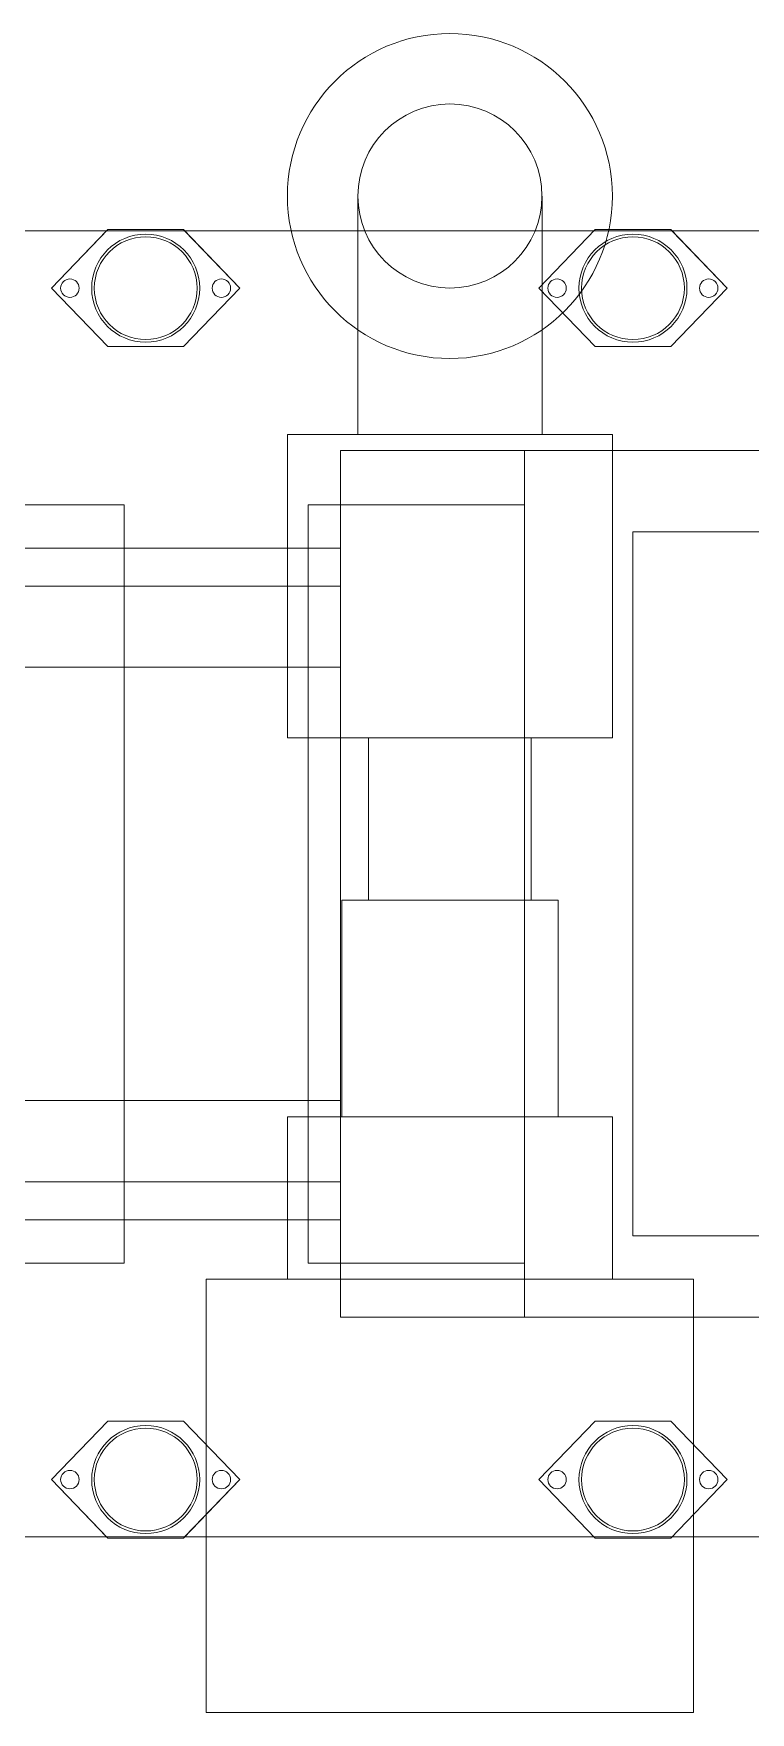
# Model space of a CAD drawing. Header units: inches. Extents: x -1128 to 651, y 96 to 845.
# Drawn here: x -971.354 to -970.756, y 704.72 to 706.121 of the extents above; entities that cross this region are included whole.
import ezdxf

# ---------------------------------------------------------------- set-up
doc = ezdxf.new("R2010")
doc.units = ezdxf.units.IN
doc.header["$MEASUREMENT"] = 0
doc.layers.add('硅胶总平面底图 工艺装置区', color=253, linetype='Continuous')

msp = doc.modelspace()

# ---------------------------------------------------------------- linework, layer by layer
at = {"layer": '硅胶总平面底图 工艺装置区', "color": 253, "linetype": 'Continuous', "lineweight": 0}
for p, q in [((-971.0837, 705.9851), (-971.0837, 705.8734)), ((-970.93, 705.8734), (-970.93, 705.9851)), ((-970.0334, 705.9561), (-972.0472, 705.9561)), ((-970.0334, 705.9561), (-972.0472, 705.9561)), ((-972.0427, 705.9561), (-971.1393, 705.9561)), ((-971.1393, 705.9561), (-972.0427, 705.9561)), ((-972.0427, 705.9561), (-971.1393, 705.9561)), ((-971.1393, 705.9561), (-972.0427, 705.9561)), ((-972.0427, 705.9561), (-971.1393, 705.9561)), ((-971.1393, 705.9561), (-972.0427, 705.9561)), ((-971.2925, 705.9571), (-971.3395, 705.9082)), ((-971.2934, 705.9561), (-971.3395, 705.9082)), ((-971.2925, 705.9571), (-971.2934, 705.9561)), ((-971.2925, 705.9571), (-971.2934, 705.9561)), ((-971.2925, 705.9571), (-971.2934, 705.9561)), ((-971.2292, 705.9571), (-971.2925, 705.9571)), ((-971.2292, 705.9571), (-971.2925, 705.9571)), ((-971.2292, 705.9571), (-971.2925, 705.9571)), ((-971.2292, 705.9571), (-971.2925, 705.9571)), ((-971.1822, 705.9082), (-971.2292, 705.9571)), ((-971.2283, 705.9561), (-971.2292, 705.9571)), ((-971.2283, 705.9561), (-971.2292, 705.9571)), ((-971.2283, 705.9561), (-971.2292, 705.9571)), ((-971.1822, 705.9082), (-971.2283, 705.9561)), ((-971.1393, 705.9561), (-970.8744, 705.9561)), ((-970.8744, 705.9561), (-971.1393, 705.9561)), ((-970.8857, 705.9571), (-970.9327, 705.9082)), ((-970.8857, 705.9571), (-970.9327, 705.9082)), ((-970.8742, 705.9571), (-970.8857, 705.9571)), ((-970.8225, 705.9571), (-970.8857, 705.9571)), ((-970.8744, 705.9561), (-970.0334, 705.9561)), ((-970.0334, 705.9561), (-970.8744, 705.9561)), ((-970.8744, 705.9561), (-970.0334, 705.9561)), ((-970.0334, 705.9561), (-970.8744, 705.9561)), ((-970.8225, 705.9571), (-970.8742, 705.9571)), ((-970.8225, 705.9571), (-970.8742, 705.9571)), ((-970.8225, 705.9571), (-970.8742, 705.9571)), ((-970.7755, 705.9082), (-970.8225, 705.9571)), ((-970.8216, 705.9561), (-970.8225, 705.9571)), ((-970.8216, 705.9561), (-970.8225, 705.9571)), ((-970.8216, 705.9561), (-970.8225, 705.9571)), ((-970.7755, 705.9082), (-970.8216, 705.9561)), ((-971.3395, 705.9082), (-971.2925, 705.8594)), ((-971.3395, 705.9082), (-971.2925, 705.8594)), ((-971.2292, 705.8594), (-971.1822, 705.9082)), ((-971.2292, 705.8594), (-971.1822, 705.9082)), ((-970.9327, 705.9082), (-970.8857, 705.8594)), ((-970.9327, 705.9082), (-970.8857, 705.8594)), ((-970.8225, 705.8594), (-970.7755, 705.9082)), ((-970.8225, 705.8594), (-970.7755, 705.9082)), ((-971.0837, 705.8734), (-971.0837, 705.7862)), ((-971.0837, 705.8734), (-971.0837, 705.7862)), ((-971.0837, 705.8734), (-971.0837, 705.7862)), ((-970.93, 705.7862), (-970.93, 705.8734)), ((-970.93, 705.7862), (-970.93, 705.8734)), ((-970.93, 705.7862), (-970.93, 705.8734)), ((-971.2925, 705.8594), (-971.2292, 705.8594)), ((-971.2925, 705.8594), (-971.2292, 705.8594)), ((-970.8857, 705.8594), (-970.8225, 705.8594)), ((-970.8857, 705.8594), (-970.8225, 705.8594)), ((-971.0069, 705.7862), (-971.1424, 705.7862)), ((-971.1424, 705.7862), (-970.8713, 705.7862)), ((-970.8713, 705.7862), (-971.1424, 705.7862)), ((-971.1424, 705.7862), (-971.0069, 705.7862)), ((-971.1424, 705.5331), (-971.1424, 705.7862)), ((-971.1424, 705.7862), (-970.8713, 705.7862)), ((-970.8713, 705.7862), (-971.1424, 705.7862)), ((-971.1424, 705.5331), (-971.1424, 705.7862)), ((-971.1424, 705.7862), (-970.8713, 705.7862)), ((-970.8713, 705.7862), (-971.1424, 705.7862)), ((-971.1424, 705.5331), (-971.1424, 705.7862)), ((-970.93, 705.7862), (-971.0837, 705.7862)), ((-970.93, 705.7862), (-971.0837, 705.7862)), ((-970.8713, 705.7862), (-971.0069, 705.7862)), ((-971.0069, 705.7862), (-970.8713, 705.7862)), ((-970.8713, 705.5331), (-970.8713, 705.7862)), ((-970.8713, 705.5331), (-970.8713, 705.7862)), ((-970.8713, 705.5331), (-970.8713, 705.7862)), ((-970.9445, 705.7726), (-971.0982, 705.7726)), ((-970.9445, 705.7726), (-971.0982, 705.7726)), ((-971.0982, 705.7726), (-970.9445, 705.7726)), ((-971.0982, 705.7726), (-970.9445, 705.7726)), ((-971.0982, 705.0495), (-971.0982, 705.7726)), ((-971.0982, 705.0495), (-971.0982, 705.7726)), ((-971.0982, 705.7726), (-971.0982, 705.0495)), ((-971.0982, 705.7726), (-971.0982, 705.0495)), ((-970.9445, 705.7726), (-970.9445, 705.0495)), ((-970.9445, 705.7726), (-970.9445, 705.0495)), ((-970.9445, 705.7726), (-970.9445, 705.7274)), ((-970.9445, 705.7726), (-970.9445, 705.7274)), ((-970.9445, 705.0495), (-970.9445, 705.7726)), ((-970.9445, 705.0495), (-970.9445, 705.7726)), ((-970.9445, 705.7726), (-969.4983, 705.7726)), ((-970.9445, 705.7726), (-969.4983, 705.7726)), ((-970.8713, 705.7726), (-970.9445, 705.7726)), ((-970.8713, 705.7726), (-970.9445, 705.7726)), ((-969.6674, 705.7726), (-970.8713, 705.7726)), ((-969.6674, 705.7726), (-970.8713, 705.7726)), ((-969.6674, 705.7726), (-970.8713, 705.7726)), ((-969.6674, 705.7726), (-970.8713, 705.7726)), ((-971.9568, 705.7274), (-971.2789, 705.7274)), ((-971.9568, 705.7274), (-971.2789, 705.7274)), ((-971.2789, 705.7274), (-971.9568, 705.7274)), ((-971.2789, 705.7274), (-971.9568, 705.7274)), ((-971.2789, 705.7274), (-971.9568, 705.7274)), ((-971.2789, 705.7274), (-971.9568, 705.7274)), ((-971.2789, 705.7274), (-971.9568, 705.7274)), ((-971.2789, 705.7274), (-971.9568, 705.7274)), ((-971.2789, 705.0947), (-971.2789, 705.7274)), ((-971.2789, 705.0947), (-971.2789, 705.7274)), ((-971.2789, 705.7274), (-971.2789, 705.0947)), ((-971.2789, 705.7274), (-971.2789, 705.0947)), ((-971.2789, 705.0947), (-971.2789, 705.7274)), ((-971.2789, 705.0947), (-971.2789, 705.7274)), ((-971.2789, 705.0947), (-971.2789, 705.7274)), ((-971.2789, 705.0947), (-971.2789, 705.7274)), ((-971.1253, 705.7274), (-970.9445, 705.7274)), ((-971.1253, 705.7274), (-970.9445, 705.7274)), ((-970.9445, 705.7274), (-971.1253, 705.7274)), ((-970.9445, 705.7274), (-971.1253, 705.7274)), ((-971.1253, 705.0947), (-971.1253, 705.7274)), ((-971.1253, 705.0947), (-971.1253, 705.7274)), ((-971.1253, 705.7274), (-971.1253, 705.5331)), ((-971.1253, 705.7274), (-971.1253, 705.5331)), ((-970.9445, 705.0947), (-970.9445, 705.7274)), ((-970.9445, 705.0947), (-970.9445, 705.7274)), ((-970.9445, 705.7274), (-970.9445, 705.0947)), ((-970.9445, 705.7274), (-970.9445, 705.0947)), ((-970.9445, 705.7274), (-970.9445, 705.0947)), ((-970.9445, 705.7274), (-970.9445, 705.0947)), ((-970.8541, 705.1173), (-970.8541, 705.7048)), ((-970.8541, 705.1173), (-970.8541, 705.7048)), ((-969.5887, 705.7048), (-970.8541, 705.7048)), ((-969.5887, 705.7048), (-970.8541, 705.7048)), ((-970.8541, 705.7048), (-969.5887, 705.7048)), ((-970.8541, 705.7048), (-969.5887, 705.7048)), ((-970.8541, 705.7048), (-970.8541, 705.1173)), ((-970.8541, 705.7048), (-970.8541, 705.1173)), ((-970.8541, 705.7048), (-970.8541, 705.1173)), ((-970.8541, 705.7048), (-970.8541, 705.1173)), ((-969.5887, 705.7048), (-970.8541, 705.7048)), ((-969.5887, 705.7048), (-970.8541, 705.7048)), ((-970.8541, 705.7048), (-970.8541, 705.1173)), ((-970.8541, 705.7048), (-970.8541, 705.1173)), ((-971.2789, 705.6912), (-971.9568, 705.6912)), ((-971.1424, 705.6912), (-971.2789, 705.6912)), ((-971.1424, 705.6912), (-971.2789, 705.6912)), ((-971.1424, 705.6912), (-971.2789, 705.6912)), ((-971.0982, 705.6912), (-971.1424, 705.6912)), ((-971.0982, 705.6912), (-971.0982, 705.1308)), ((-971.0982, 705.6912), (-971.0982, 705.1308)), ((-971.0982, 705.6596), (-971.9568, 705.6596)), ((-971.9568, 705.6596), (-971.0982, 705.6596)), ((-971.0982, 705.6596), (-971.0982, 705.1625)), ((-971.0982, 705.6596), (-971.0982, 705.1625)), ((-971.0982, 705.5918), (-971.0982, 705.6596)), ((-971.0982, 705.6596), (-971.0982, 705.5918)), ((-971.9568, 705.5918), (-971.0982, 705.5918)), ((-971.0982, 705.5918), (-971.9568, 705.5918)), ((-971.0982, 705.2303), (-971.0982, 705.5918)), ((-971.0982, 705.2303), (-971.0982, 705.5918)), ((-970.8713, 705.5331), (-971.1424, 705.5331)), ((-971.1424, 705.5331), (-971.0069, 705.5331)), ((-970.8713, 705.5331), (-971.1424, 705.5331)), ((-971.1424, 705.5331), (-971.0069, 705.5331)), ((-970.8713, 705.5331), (-971.1424, 705.5331)), ((-970.8713, 705.5331), (-971.1424, 705.5331)), ((-970.8713, 705.5331), (-971.1424, 705.5331)), ((-970.8713, 705.5331), (-971.1424, 705.5331)), ((-971.1253, 705.5331), (-971.1253, 705.2168)), ((-971.1253, 705.5331), (-971.1253, 705.2168)), ((-971.1253, 705.5331), (-971.1253, 705.2168)), ((-971.1253, 705.5331), (-971.1253, 705.2168)), ((-971.1253, 705.5331), (-971.1253, 705.2168)), ((-971.1253, 705.5331), (-971.1253, 705.2168)), ((-970.9391, 705.5331), (-971.0747, 705.5331)), ((-970.9391, 705.5331), (-971.0747, 705.5331)), ((-971.0747, 705.3976), (-971.0747, 705.5331)), ((-971.0747, 705.3976), (-971.0747, 705.5331)), ((-971.0747, 705.3976), (-971.0747, 705.5331)), ((-971.0069, 705.5331), (-970.8713, 705.5331)), ((-971.0069, 705.5331), (-970.8713, 705.5331)), ((-970.9391, 705.3976), (-970.9391, 705.5331)), ((-970.9391, 705.3976), (-970.9391, 705.5331)), ((-970.9391, 705.3976), (-970.9391, 705.5331)), ((-971.0069, 705.3976), (-971.0972, 705.3976)), ((-971.0972, 705.3976), (-970.9165, 705.3976)), ((-970.9165, 705.3976), (-971.0972, 705.3976)), ((-971.0972, 705.3976), (-971.0069, 705.3976)), ((-971.0972, 705.2168), (-971.0972, 705.3976)), ((-971.0972, 705.3976), (-970.9165, 705.3976)), ((-970.9165, 705.3976), (-971.0972, 705.3976)), ((-971.0972, 705.2168), (-971.0972, 705.3976)), ((-971.0972, 705.3976), (-970.9165, 705.3976)), ((-970.9165, 705.3976), (-971.0972, 705.3976)), ((-971.0972, 705.2168), (-971.0972, 705.3976)), ((-970.9391, 705.3976), (-971.0747, 705.3976)), ((-970.9391, 705.3976), (-971.0747, 705.3976)), ((-970.9165, 705.3976), (-971.0069, 705.3976)), ((-971.0069, 705.3976), (-970.9165, 705.3976)), ((-970.9165, 705.2168), (-970.9165, 705.3976)), ((-970.9165, 705.2168), (-970.9165, 705.3976)), ((-970.9165, 705.2168), (-970.9165, 705.3976)), ((-971.0982, 705.2303), (-971.9568, 705.2303)), ((-971.9568, 705.2303), (-971.0982, 705.2303)), ((-971.0982, 705.1625), (-971.0982, 705.2303)), ((-971.0982, 705.1625), (-971.0982, 705.2303)), ((-971.0069, 705.2168), (-971.1424, 705.2168)), ((-971.1424, 705.2168), (-970.8713, 705.2168)), ((-970.8713, 705.2168), (-971.1424, 705.2168)), ((-971.1424, 705.2168), (-971.0069, 705.2168)), ((-971.1424, 705.0812), (-971.1424, 705.2168)), ((-971.1424, 705.2168), (-970.8713, 705.2168)), ((-970.8713, 705.2168), (-971.1424, 705.2168)), ((-971.1424, 705.0812), (-971.1424, 705.2168)), ((-971.1424, 705.2168), (-970.8713, 705.2168)), ((-970.8713, 705.2168), (-971.1424, 705.2168)), ((-971.1424, 705.0812), (-971.1424, 705.2168)), ((-971.1253, 705.2168), (-971.1253, 705.0947)), ((-971.1253, 705.2168), (-971.1253, 705.0947)), ((-970.9165, 705.2168), (-971.0972, 705.2168)), ((-970.9165, 705.2168), (-971.0972, 705.2168)), ((-970.8713, 705.2168), (-971.0069, 705.2168)), ((-971.0069, 705.2168), (-970.8713, 705.2168)), ((-970.8713, 705.0812), (-970.8713, 705.2168)), ((-970.8713, 705.0812), (-970.8713, 705.2168)), ((-970.8713, 705.0812), (-970.8713, 705.2168)), ((-971.9568, 705.1625), (-971.0982, 705.1625)), ((-971.0982, 705.1625), (-971.9568, 705.1625)), ((-971.2789, 705.1308), (-971.9568, 705.1308)), ((-971.1424, 705.1308), (-971.2789, 705.1308)), ((-971.1424, 705.1308), (-971.2789, 705.1308)), ((-971.1424, 705.1308), (-971.2789, 705.1308)), ((-971.0982, 705.1308), (-971.1424, 705.1308)), ((-970.8541, 705.1173), (-970.4917, 705.1173)), ((-970.8541, 705.1173), (-970.4917, 705.1173)), ((-969.5887, 705.1173), (-970.8541, 705.1173)), ((-969.5887, 705.1173), (-970.8541, 705.1173)), ((-970.8541, 705.1173), (-970.4917, 705.1173)), ((-970.8541, 705.1173), (-970.4917, 705.1173)), ((-971.9568, 705.0947), (-971.2789, 705.0947)), ((-971.9568, 705.0947), (-971.2789, 705.0947)), ((-971.2789, 705.0947), (-971.9568, 705.0947)), ((-971.2789, 705.0947), (-971.9568, 705.0947)), ((-971.9568, 705.0947), (-971.2789, 705.0947)), ((-971.9568, 705.0947), (-971.2789, 705.0947)), ((-971.9568, 705.0947), (-971.2789, 705.0947)), ((-971.9568, 705.0947), (-971.2789, 705.0947)), ((-970.9445, 705.0947), (-971.1253, 705.0947)), ((-970.9445, 705.0947), (-971.1253, 705.0947)), ((-971.1253, 705.0947), (-970.9445, 705.0947)), ((-971.1253, 705.0947), (-970.9445, 705.0947)), ((-970.9445, 705.0947), (-970.9445, 705.0495)), ((-970.9445, 705.0947), (-970.9445, 705.0495)), ((-971.0069, 705.0812), (-971.2102, 705.0812)), ((-971.2102, 705.0812), (-970.8035, 705.0812)), ((-970.8035, 705.0812), (-971.2102, 705.0812)), ((-971.2102, 705.0812), (-971.0069, 705.0812)), ((-971.2102, 704.7197), (-971.2102, 705.0812)), ((-971.2102, 705.0812), (-970.8035, 705.0812)), ((-970.8035, 705.0812), (-971.2102, 705.0812)), ((-971.2102, 704.7197), (-971.2102, 705.0812)), ((-971.2102, 705.0812), (-970.8035, 705.0812)), ((-970.8035, 705.0812), (-971.2102, 705.0812)), ((-971.2102, 704.7197), (-971.2102, 705.0812)), ((-970.8713, 705.0812), (-971.1424, 705.0812)), ((-970.8713, 705.0812), (-971.1424, 705.0812)), ((-970.8035, 705.0812), (-971.0069, 705.0812)), ((-971.0069, 705.0812), (-970.8035, 705.0812)), ((-970.8035, 704.7197), (-970.8035, 705.0812)), ((-970.8035, 704.7197), (-970.8035, 705.0812)), ((-970.8035, 704.7197), (-970.8035, 705.0812)), ((-970.9445, 705.0495), (-971.0982, 705.0495)), ((-970.9445, 705.0495), (-971.0982, 705.0495)), ((-971.0982, 705.0495), (-970.9445, 705.0495)), ((-971.0982, 705.0495), (-970.9445, 705.0495)), ((-969.4983, 705.0495), (-970.9445, 705.0495)), ((-969.4983, 705.0495), (-970.9445, 705.0495)), ((-970.9445, 705.0495), (-970.8035, 705.0495)), ((-970.9445, 705.0495), (-970.8035, 705.0495)), ((-970.8035, 705.0495), (-970.4917, 705.0495)), ((-970.8035, 705.0495), (-970.4917, 705.0495)), ((-970.8035, 705.0495), (-970.4917, 705.0495)), ((-970.8035, 705.0495), (-970.4917, 705.0495)), ((-971.2925, 704.9628), (-971.3395, 704.914)), ((-971.2925, 704.9628), (-971.3395, 704.914)), ((-971.2292, 704.9628), (-971.2925, 704.9628)), ((-971.2292, 704.9628), (-971.2925, 704.9628)), ((-971.1822, 704.914), (-971.2292, 704.9628)), ((-971.1822, 704.914), (-971.2292, 704.9628)), ((-970.8857, 704.9628), (-970.9327, 704.914)), ((-970.8857, 704.9628), (-970.9327, 704.914)), ((-970.8225, 704.9628), (-970.8857, 704.9628)), ((-970.8225, 704.9628), (-970.8857, 704.9628)), ((-970.7755, 704.914), (-970.8225, 704.9628)), ((-970.7755, 704.914), (-970.8225, 704.9628)), ((-971.3395, 704.914), (-971.2934, 704.8661)), ((-971.3395, 704.914), (-971.2925, 704.8652)), ((-971.2292, 704.8652), (-971.1822, 704.914)), ((-971.2283, 704.8661), (-971.1822, 704.914)), ((-970.9327, 704.914), (-970.8857, 704.8652)), ((-970.9327, 704.914), (-970.8857, 704.8652)), ((-970.8225, 704.8652), (-970.7755, 704.914)), ((-970.8225, 704.8652), (-970.7755, 704.914)), ((-972.0472, 704.8661), (-970.0334, 704.8661)), ((-970.0334, 704.8661), (-972.0472, 704.8661)), ((-971.2102, 704.8661), (-971.9701, 704.8661)), ((-971.2102, 704.8661), (-971.9701, 704.8661)), ((-971.2102, 704.8661), (-971.9701, 704.8661)), ((-971.2102, 704.8661), (-971.9701, 704.8661)), ((-971.2102, 704.8661), (-971.9701, 704.8661)), ((-971.2102, 704.8661), (-971.9701, 704.8661)), ((-971.2934, 704.8661), (-971.2925, 704.8652)), ((-971.2934, 704.8661), (-971.2925, 704.8652)), ((-971.2934, 704.8661), (-971.2925, 704.8652)), ((-971.2925, 704.8652), (-971.2292, 704.8652)), ((-971.2925, 704.8652), (-971.2292, 704.8652)), ((-971.2925, 704.8652), (-971.2292, 704.8652)), ((-971.2925, 704.8652), (-971.2292, 704.8652)), ((-971.2292, 704.8652), (-971.2283, 704.8661)), ((-971.2292, 704.8652), (-971.2283, 704.8661)), ((-971.2292, 704.8652), (-971.2283, 704.8661)), ((-970.8035, 704.8661), (-971.2102, 704.8661)), ((-970.8035, 704.8661), (-971.2102, 704.8661)), ((-970.8857, 704.8652), (-970.8225, 704.8652)), ((-970.8857, 704.8652), (-970.8225, 704.8652)), ((-970.0334, 704.8661), (-970.8035, 704.8661)), ((-970.0334, 704.8661), (-970.8035, 704.8661)), ((-970.0334, 704.8661), (-970.8035, 704.8661)), ((-970.0334, 704.8661), (-970.8035, 704.8661)), ((-970.8035, 704.7197), (-971.2102, 704.7197)), ((-971.2102, 704.7197), (-971.0069, 704.7197)), ((-970.8035, 704.7197), (-971.2102, 704.7197)), ((-971.2102, 704.7197), (-971.0069, 704.7197)), ((-970.8035, 704.7197), (-971.2102, 704.7197)), ((-970.8035, 704.7197), (-971.2102, 704.7197)), ((-970.8035, 704.7197), (-971.2102, 704.7197)), ((-970.8035, 704.7197), (-971.2102, 704.7197)), ((-971.0069, 704.7197), (-970.8035, 704.7197)), ((-971.0069, 704.7197), (-970.8035, 704.7197))]:
    msp.add_line(p, q, dxfattribs=at)
for centre, radius in [((-971.0069, 705.9851), 0.1356), ((-971.0069, 705.9851), 0.1356), ((-971.0069, 705.9851), 0.1356), ((-971.0069, 705.9851), 0.1356), ((-971.0069, 705.9851), 0.1356), ((-971.0069, 705.9851), 0.1356), ((-971.0069, 705.9851), 0.1356), ((-971.0069, 705.9851), 0.1356), ((-971.0069, 705.9851), 0.0768), ((-971.0069, 705.9851), 0.0768), ((-971.2608, 705.9082), 0.0451), ((-971.2608, 705.9082), 0.0429), ((-970.8541, 705.9082), 0.0451), ((-970.8541, 705.9082), 0.0429), ((-971.3241, 705.9082), 0.00768), ((-971.3241, 705.9082), 0.00768), ((-971.1976, 705.9082), 0.00768), ((-971.1976, 705.9082), 0.00768), ((-970.9174, 705.9082), 0.00768), ((-970.9174, 705.9082), 0.00768), ((-970.7908, 705.9082), 0.00768), ((-970.7908, 705.9082), 0.00768), ((-971.2608, 704.914), 0.0451), ((-971.2608, 704.914), 0.0429), ((-970.8541, 704.914), 0.0451), ((-970.8541, 704.914), 0.0429), ((-971.3241, 704.914), 0.00768), ((-971.3241, 704.914), 0.00768), ((-971.1976, 704.914), 0.00768), ((-971.1976, 704.914), 0.00768), ((-970.9174, 704.914), 0.00768), ((-970.9174, 704.914), 0.00768), ((-970.7908, 704.914), 0.00768), ((-970.7908, 704.914), 0.00768)]:
    msp.add_circle(centre, radius, dxfattribs=at)

doc.saveas('drawing.dxf')
